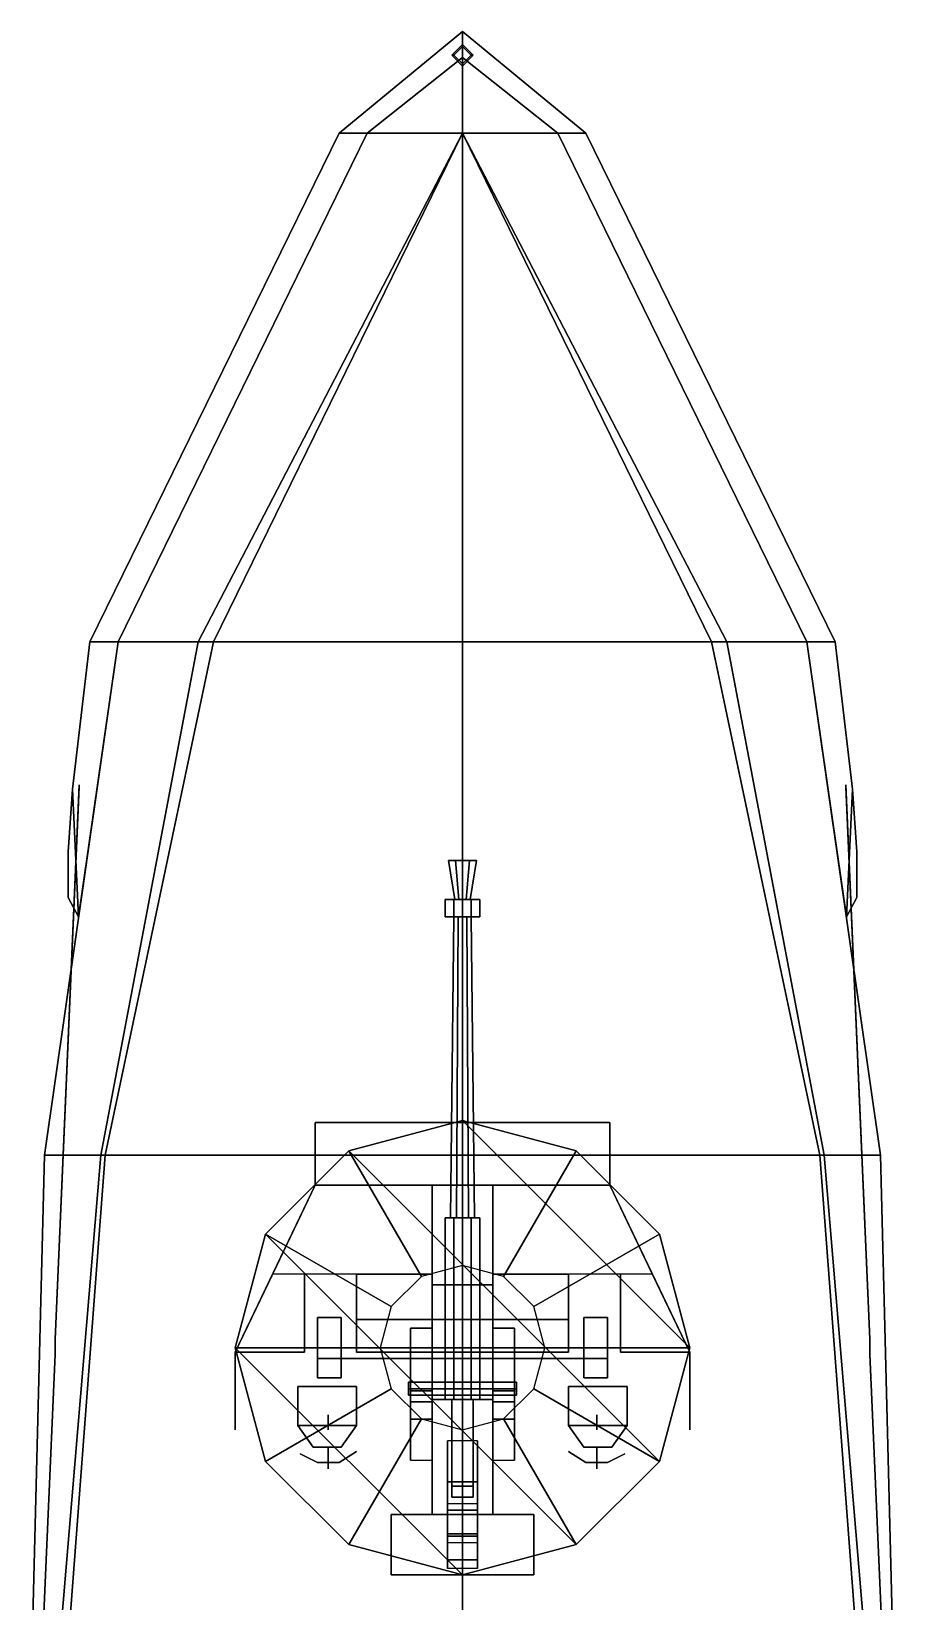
# Model space of a CAD drawing. Header units: millimetres. Extents: x -2 to 3, y -12.3 to 42.4.
# Drawn here: x -1.99 to 1.99, y 4.96 to 12.21 of the extents above; entities that cross this region are included whole.
import ezdxf

# ---------------------------------------------------------------- set-up
doc = ezdxf.new("R2010")
doc.units = ezdxf.units.MM
for name, color, linetype in [('gun', 1, 'Continuous'), ('hull_addons', 6, 'Continuous'), ('railings', 3, 'Continuous'), ('sleeve', 5, 'Continuous'), ('turret', 2, 'Continuous')]:
    doc.layers.add(name, color=color, linetype=linetype)

msp = doc.modelspace()

# ---------------------------------------------------------------- linework, layer by layer
for points in [[(2.100812199982289e-15, 12.15000000000001, 1.279999999999999), (-0.04999999999999792, 12.1, 1.25), (-0.03999999999999792, 12.1, 3.289999999999999), (2.097750684097733e-15, 12.14, 3.289999999999999)], [(0.04000000000000208, 12.1, 3.289999999999999), (2.097341939878705e-15, 12.14, 3.289999999999999), (-0.03999999999999792, 12.1, 3.289999999999999), (2.08060619514422e-15, 12.06, 3.289999999999999)], [(0.05000000000000208, 12.1, 1.25), (2.100812199982289e-15, 12.15000000000001, 1.279999999999999), (2.097750684097733e-15, 12.14, 3.289999999999999), (0.04000000000000208, 12.1, 3.289999999999999)], [(2.084280014205687e-15, 12.09, 1.08), (2.041418791821902e-15, 11.73999999999999, -0.120000000000001), (2.041418791821902e-15, 11.73999999999999, -0.120000000000001), (-0.4399999999999993, 11.73999999999999, 1.08)], [(2.084280014205687e-15, 12.09, 1.08), (2.084280014205687e-15, 12.09, 1.08), (-0.4399999999999993, 11.73999999999999, 1.08), (0.4400000000000033, 11.73999999999999, 1.08)], [(-0.04999999999999792, 12.1, 1.25), (2.076320072905841e-15, 12.05, 1.08), (2.078156982436575e-15, 12.06, 3.289999999999999), (-0.03999999999999792, 12.1, 3.289999999999999)], [(2.076320072905841e-15, 12.05, 1.08), (0.05000000000000208, 12.1, 1.25), (0.04000000000000208, 12.1, 3.289999999999999), (2.078156982436575e-15, 12.06, 3.289999999999999)], [(0.4400000000000033, 11.73999999999999, 1.08), (2.041418791821902e-15, 11.73999999999999, -0.120000000000001), (2.041418791821902e-15, 11.73999999999999, -0.120000000000001), (2.084280014205687e-15, 12.09, 1.08)], [(-0.4399999999999993, 11.73999999999999, 1.08), (2.041418791821902e-15, 11.73999999999999, -0.120000000000001), (-1.219999999999997, 9.39000000000001, 0.03999999999999915), (-1.590000000000002, 9.39000000000001, 1.08)], [(0.4400000000000033, 11.73999999999999, 1.08), (-0.4399999999999993, 11.73999999999999, 1.08), (-1.590000000000002, 9.39000000000001, 1.08), (1.590000000000006, 9.390000000000002, 1.08)], [(2.041418791821902e-15, 11.73999999999999, -0.120000000000001), (2.041418791821902e-15, 11.73999999999999, -0.120000000000001), (-1.150000000000004, 9.39000000000001, -0.03000000000000114), (-1.219999999999997, 9.39000000000001, 0.03999999999999915)], [(2.041418791821902e-15, 11.73999999999999, -0.120000000000001), (2.041418791821902e-15, 11.73999999999999, -0.120000000000001), (1.753636298673645e-15, 9.39000000000001, -1.040000000000001), (-1.150000000000004, 9.39000000000001, -0.03000000000000114)], [(1.590000000000006, 9.390000000000002, 1.08), (1.220000000000002, 9.390000000000002, 0.03999999999999915), (2.041418791821902e-15, 11.73999999999999, -0.120000000000001), (0.4400000000000033, 11.73999999999999, 1.08)], [(1.150000000000008, 9.390000000000002, -0.03000000000000114), (1.753636298673645e-15, 9.39000000000001, -1.040000000000001), (2.041418791821902e-15, 11.73999999999999, -0.120000000000001), (2.263463396746934e-15, 11.73999999999999, -0.120000000000001)], [(1.220000000000002, 9.390000000000002, 0.03999999999999915), (1.150000000000008, 9.390000000000002, -0.03000000000000114), (2.263463396746934e-15, 11.73999999999999, -0.120000000000001), (2.041418791821902e-15, 11.73999999999999, -0.120000000000001)], [(-1.590000000000002, 9.39000000000001, 1.08), (-1.219999999999997, 9.39000000000001, 0.03999999999999915), (-1.67, 7.020000000000001, -0.1100000000000012), (-1.929999999999998, 7.020000000000001, 1.08)], [(1.590000000000006, 9.390000000000002, 1.08), (-1.590000000000002, 9.39000000000001, 1.08), (-1.929999999999998, 7.020000000000001, 1.08), (1.930000000000002, 7.019999999999994, 1.08)], [(-1.219999999999997, 9.39000000000001, 0.03999999999999915), (-1.150000000000004, 9.39000000000001, -0.03000000000000114), (-1.650000000000004, 7.020000000000001, -0.2100000000000009), (-1.67, 7.020000000000001, -0.1100000000000012)], [(-1.150000000000004, 9.39000000000001, -0.03000000000000114), (2.641814718373771e-15, 9.39000000000001, -1.040000000000001), (1.907493802667803e-15, 7.019999999999994, -1.08), (-1.650000000000004, 7.020000000000001, -0.2100000000000009)], [(1.650000000000008, 7.019999999999994, -0.2100000000000009), (1.907493802667803e-15, 7.019999999999994, -1.08), (2.641814718373771e-15, 9.39000000000001, -1.040000000000001), (1.150000000000008, 9.390000000000002, -0.03000000000000114)], [(1.670000000000004, 7.019999999999994, -0.1100000000000012), (1.650000000000008, 7.019999999999994, -0.2100000000000009), (1.150000000000008, 9.390000000000002, -0.03000000000000114), (1.220000000000002, 9.390000000000002, 0.03999999999999915)], [(1.930000000000002, 7.019999999999994, 1.08), (1.670000000000004, 7.019999999999994, -0.1100000000000012), (1.220000000000002, 9.390000000000002, 0.03999999999999915), (1.590000000000006, 9.390000000000002, 1.08)], [(-1.929999999999998, 7.020000000000001, 1.08), (-1.67, 7.020000000000001, -0.1100000000000012), (-1.870000000000003, 4.640000000000002, -0.1100000000000012), (-1.990000000000001, 4.640000000000002, 1.08)], [(-1.990000000000001, 4.640000000000002, 1.08), (1.990000000000002, 4.639999999999995, 1.08), (1.930000000000002, 7.019999999999994, 1.08), (-1.929999999999998, 7.020000000000001, 1.08)], [(-1.67, 7.020000000000001, -0.1100000000000012), (-1.650000000000004, 7.020000000000001, -0.2100000000000009), (-1.829999999999997, 4.640000000000002, -0.4300000000000016), (-1.870000000000003, 4.640000000000002, -0.1100000000000012)], [(-1.650000000000004, 7.020000000000001, -0.2100000000000009), (1.463404592817741e-15, 7.020000000000001, -1.08), (1.171948280608015e-15, 4.640000000000002, -1.1), (-1.829999999999997, 4.640000000000002, -0.4300000000000016)], [(1.829999999999998, 4.639999999999995, -0.4300000000000016), (1.171948280608015e-15, 4.640000000000002, -1.1), (1.463404592817741e-15, 7.020000000000001, -1.08), (1.650000000000008, 7.019999999999994, -0.2100000000000009)], [(1.870000000000005, 4.639999999999995, -0.1100000000000012), (1.829999999999998, 4.639999999999995, -0.4300000000000016), (1.650000000000008, 7.019999999999994, -0.2100000000000009), (1.670000000000004, 7.019999999999994, -0.1100000000000012)], [(1.990000000000002, 4.639999999999995, 1.08), (1.870000000000005, 4.639999999999995, -0.1100000000000012), (1.670000000000004, 7.019999999999994, -0.1100000000000012), (1.930000000000002, 7.019999999999994, 1.08)]]:
    msp.add_3dface(points)
at = {"layer": 'gun'}
for points in [[(-0.0349999999999984, 8.200000000000005, 2.119999999999999), (-0.0174999999999984, 8.200000000000005, 2.150310889132454), (-0.03249999999999838, 8.380000000000011, 2.176291651245988), (-0.06499999999999838, 8.380000000000011, 2.119999999999999)], [(-0.01749999999999837, 8.200000000000005, 2.089689110867544), (-0.0349999999999984, 8.200000000000005, 2.119999999999999), (-0.06499999999999838, 8.380000000000011, 2.119999999999999), (-0.03249999999999833, 8.380000000000011, 2.063708348754011)], [(-0.03249999999999838, 8.380000000000011, 2.176291651245988), (0.03250000000000162, 8.380000000000011, 2.176291651245988), (0.06500000000000163, 8.380000000000011, 2.119999999999999), (-0.06499999999999838, 8.380000000000011, 2.119999999999999)], [(-0.06499999999999838, 8.380000000000011, 2.119999999999999), (0.06500000000000163, 8.380000000000011, 2.119999999999999), (0.03250000000000163, 8.380000000000011, 2.063708348754011), (-0.03249999999999837, 8.380000000000011, 2.063708348754011)], [(-0.0174999999999984, 8.200000000000005, 2.150310889132454), (0.0175000000000016, 8.200000000000005, 2.150310889132454), (0.03250000000000162, 8.380000000000011, 2.176291651245988), (-0.03249999999999838, 8.380000000000011, 2.176291651245988)], [(0.01750000000000163, 8.200000000000005, 2.089689110867544), (-0.01749999999999837, 8.200000000000005, 2.089689110867544), (-0.03249999999999833, 8.380000000000011, 2.063708348754011), (0.03250000000000166, 8.380000000000011, 2.063708348754011)], [(0.0175000000000016, 8.200000000000005, 2.150310889132454), (0.03500000000000161, 8.200000000000005, 2.119999999999999), (0.06500000000000163, 8.380000000000011, 2.119999999999999), (0.03250000000000162, 8.380000000000011, 2.176291651245988)], [(0.03500000000000161, 8.200000000000005, 2.119999999999999), (0.01750000000000163, 8.200000000000005, 2.089689110867544), (0.03250000000000166, 8.380000000000011, 2.063708348754011), (0.06500000000000163, 8.380000000000011, 2.119999999999999)], [(-0.0799999999999984, 8.120000000000006, 2.119999999999999), (-0.03999999999999841, 8.120000000000006, 2.189282032302755), (-0.0399999999999984, 8.200000000000005, 2.189282032302755), (-0.07999999999999839, 8.200000000000005, 2.119999999999999)], [(-0.03999999999999835, 8.120000000000006, 2.050717967697244), (-0.0799999999999984, 8.120000000000006, 2.119999999999999), (-0.07999999999999839, 8.200000000000005, 2.119999999999999), (-0.03999999999999834, 8.200000000000005, 2.050717967697244)], [(-0.0399999999999984, 8.200000000000005, 2.189282032302755), (0.04000000000000159, 8.200000000000005, 2.189282032302755), (0.08000000000000161, 8.200000000000005, 2.119999999999999), (-0.07999999999999839, 8.200000000000005, 2.119999999999999)], [(-0.07999999999999839, 8.200000000000005, 2.119999999999999), (0.08000000000000161, 8.200000000000005, 2.119999999999999), (0.0400000000000016, 8.200000000000005, 2.050717967697244), (-0.0399999999999984, 8.200000000000005, 2.050717967697244)], [(-0.03999999999999841, 8.120000000000006, 2.189282032302755), (0.04000000000000158, 8.120000000000006, 2.189282032302755), (0.04000000000000159, 8.200000000000005, 2.189282032302755), (-0.0399999999999984, 8.200000000000005, 2.189282032302755)], [(0.04000000000000163, 8.120000000000006, 2.050717967697244), (-0.03999999999999835, 8.120000000000006, 2.050717967697244), (-0.03999999999999834, 8.200000000000005, 2.050717967697244), (0.04000000000000164, 8.200000000000005, 2.050717967697244)], [(0.04000000000000158, 8.120000000000006, 2.189282032302755), (0.0800000000000016, 8.120000000000006, 2.119999999999999), (0.08000000000000161, 8.200000000000005, 2.119999999999999), (0.04000000000000159, 8.200000000000005, 2.189282032302755)], [(0.0800000000000016, 8.120000000000006, 2.119999999999999), (0.04000000000000163, 8.120000000000006, 2.050717967697244), (0.04000000000000164, 8.200000000000005, 2.050717967697244), (0.08000000000000161, 8.200000000000005, 2.119999999999999)], [(-0.0799999999999984, 8.120000000000006, 2.119999999999999), (0.0800000000000016, 8.120000000000006, 2.119999999999999), (0.04000000000000158, 8.120000000000006, 2.189282032302755), (-0.03999999999999842, 8.120000000000006, 2.189282032302755)], [(-0.0399999999999984, 8.120000000000006, 2.050717967697244), (0.0400000000000016, 8.120000000000006, 2.050717967697244), (0.0800000000000016, 8.120000000000006, 2.119999999999999), (-0.07999999999999842, 8.120000000000006, 2.119999999999999)], [(-0.0399999999999984, 8.120000000000006, 2.119999999999999), (-0.0199999999999984, 8.120000000000006, 2.085358983848622), (-0.02749999999999858, 6.730000000000002, 2.072368602791855), (-0.05499999999999858, 6.730000000000002, 2.119999999999999)], [(-0.01999999999999837, 8.120000000000006, 2.154641016151377), (-0.0399999999999984, 8.120000000000006, 2.119999999999999), (-0.05499999999999858, 6.730000000000002, 2.119999999999999), (-0.02749999999999853, 6.730000000000002, 2.167631397208144)], [(-0.0199999999999984, 8.120000000000006, 2.085358983848622), (0.02000000000000159, 8.120000000000006, 2.085358983848622), (0.02750000000000142, 6.730000000000002, 2.072368602791855), (-0.02749999999999858, 6.730000000000002, 2.072368602791855)], [(0.02000000000000162, 8.120000000000006, 2.154641016151377), (-0.01999999999999837, 8.120000000000006, 2.154641016151377), (-0.02749999999999853, 6.730000000000002, 2.167631397208144), (0.02750000000000145, 6.730000000000002, 2.167631397208144)], [(0.02000000000000159, 8.120000000000006, 2.085358983848622), (0.0400000000000016, 8.120000000000006, 2.119999999999999), (0.05500000000000142, 6.730000000000002, 2.119999999999999), (0.02750000000000142, 6.730000000000002, 2.072368602791855)], [(0.0400000000000016, 8.120000000000006, 2.119999999999999), (0.02000000000000162, 8.120000000000006, 2.154641016151377), (0.02750000000000145, 6.730000000000002, 2.167631397208144), (0.05500000000000142, 6.730000000000002, 2.119999999999999)]]:
    msp.add_3dface(points, dxfattribs=at)
at = {"layer": 'hull_addons'}
for points in [[(-0.4399999999999993, 11.73999999999999, 1.08), (-0.5699999999999983, 11.73999999999999, 1.459999999999999), (2.098975290451555e-15, 12.21, 1.459999999999999), (2.084280014205687e-15, 12.09, 1.08)], [(2.084280014205687e-15, 12.09, 1.08), (2.098975290451555e-15, 12.21, 1.459999999999999), (-0.5699999999999983, 11.73999999999999, 1.459999999999999), (-0.4399999999999993, 11.73999999999999, 1.08)], [(2.084280014205687e-15, 12.09, 1.08), (2.098975290451555e-15, 12.21, 1.459999999999999), (0.5700000000000023, 11.73999999999999, 1.459999999999999), (0.4400000000000033, 11.73999999999999, 1.08)], [(0.4400000000000033, 11.73999999999999, 1.08), (0.5700000000000023, 11.73999999999999, 1.459999999999999), (2.098975290451555e-15, 12.21, 1.459999999999999), (2.084280014205687e-15, 12.09, 1.08)], [(-0.4399999999999993, 11.73999999999999, 1.08), (-0.5699999999999983, 11.73999999999999, 1.459999999999999), (-1.719999999999997, 9.39000000000001, 1.459999999999999), (-1.590000000000002, 9.39000000000001, 1.08)], [(-1.590000000000002, 9.39000000000001, 1.08), (-1.719999999999997, 9.39000000000001, 1.459999999999999), (-0.5699999999999983, 11.73999999999999, 1.459999999999999), (-0.4399999999999993, 11.73999999999999, 1.08)], [(0.4400000000000033, 11.73999999999999, 1.08), (0.5700000000000023, 11.73999999999999, 1.459999999999999), (1.720000000000002, 9.390000000000002, 1.459999999999999), (1.590000000000006, 9.390000000000002, 1.08)], [(1.590000000000006, 9.390000000000002, 1.08), (1.720000000000002, 9.390000000000002, 1.459999999999999), (0.5700000000000023, 11.73999999999999, 1.459999999999999), (0.4400000000000033, 11.73999999999999, 1.08)], [(-1.772194092827004, 8.120000000000006, 1.08), (-1.799999999999998, 8.710000000000003, 1.459999999999999), (-1.719999999999998, 9.390000000000002, 1.459999999999999), (-1.589999999999998, 9.390000000000002, 1.08)], [(-1.589999999999998, 9.390000000000002, 1.08), (-1.719999999999998, 9.390000000000002, 1.459999999999999), (-1.799999999999998, 8.710000000000003, 1.459999999999999), (-1.772194092827004, 8.120000000000006, 1.08)], [(1.772194092827008, 8.120000000000006, 1.08), (1.800000000000002, 8.710000000000003, 1.459999999999999), (1.720000000000002, 9.390000000000002, 1.459999999999999), (1.590000000000002, 9.390000000000002, 1.08)], [(1.590000000000002, 9.390000000000002, 1.08), (1.720000000000002, 9.390000000000002, 1.459999999999999), (1.800000000000002, 8.710000000000003, 1.459999999999999), (1.772194092827008, 8.120000000000006, 1.08)], [(-1.819999999999998, 8.210000000000003, 1.199999999999999), (-1.819999999999998, 8.420000000000003, 1.379999999999999), (-1.799999999999998, 8.709999999999996, 1.459999999999999), (-1.772194092827004, 8.120000000000006, 1.08)], [(-1.772194092827004, 8.120000000000006, 1.08), (-1.799999999999998, 8.709999999999996, 1.459999999999999), (-1.819999999999998, 8.420000000000003, 1.379999999999999), (-1.819999999999998, 8.210000000000003, 1.199999999999999)], [(1.772194092827007, 8.120000000000006, 1.08), (1.800000000000002, 8.709999999999996, 1.459999999999999), (1.820000000000002, 8.420000000000003, 1.379999999999999), (1.820000000000002, 8.210000000000003, 1.199999999999999)], [(1.820000000000002, 8.210000000000003, 1.199999999999999), (1.820000000000002, 8.420000000000003, 1.379999999999999), (1.800000000000002, 8.709999999999996, 1.459999999999999), (1.772194092827007, 8.120000000000006, 1.08)]]:
    msp.add_3dface(points, dxfattribs=at)
at = {"layer": 'railings'}
for points in [[(-1.769999999999998, 8.72, 1.41), (-1.769999999999998, 8.730000000000006, 1.449999999999999), (-1.879999999999999, 6.17, 1.94), (-1.879999999999999, 6.17, 1.91)], [(-1.879999999999999, 6.17, 1.91), (-1.879999999999999, 6.17, 1.94), (-1.769999999999998, 8.730000000000006, 1.449999999999999), (-1.769999999999998, 8.72, 1.41)], [(1.880000000000002, 6.17, 1.91), (1.880000000000002, 6.17, 1.94), (1.770000000000002, 8.730000000000006, 1.449999999999999), (1.770000000000002, 8.72, 1.41)], [(1.770000000000002, 8.72, 1.41), (1.770000000000002, 8.730000000000006, 1.449999999999999), (1.880000000000002, 6.17, 1.94), (1.880000000000002, 6.17, 1.91)], [(-1.879999999999999, 6.1, 1.08), (-1.879999999999999, 6.17, 1.08), (-1.879999999999999, 6.17, 1.99), (-1.879999999999999, 6.1, 1.99)], [(-1.879999999999999, 6.1, 1.99), (-1.879999999999999, 6.17, 1.99), (-1.879999999999999, 6.17, 1.08), (-1.879999999999999, 6.1, 1.08)], [(1.880000000000003, 6.1, 1.99), (1.880000000000003, 6.17, 1.99), (1.880000000000003, 6.17, 1.08), (1.880000000000003, 6.1, 1.08)], [(1.880000000000003, 6.1, 1.08), (1.880000000000003, 6.17, 1.08), (1.880000000000003, 6.17, 1.99), (1.880000000000003, 6.1, 1.99)], [(-1.959999999999999, 4.270000000000001, 1.93), (-1.959999999999999, 4.270000000000001, 1.959999999999999), (-1.879999999999999, 6.1, 1.94), (-1.879999999999999, 6.1, 1.91)], [(-1.879999999999999, 6.1, 1.91), (-1.879999999999999, 6.1, 1.94), (-1.959999999999999, 4.270000000000001, 1.959999999999999), (-1.959999999999999, 4.270000000000001, 1.93)], [(1.880000000000002, 6.1, 1.91), (1.880000000000002, 6.1, 1.94), (1.960000000000001, 4.270000000000001, 1.959999999999999), (1.960000000000001, 4.270000000000001, 1.93)], [(1.960000000000001, 4.270000000000001, 1.93), (1.960000000000001, 4.270000000000001, 1.959999999999999), (1.880000000000002, 6.1, 1.94), (1.880000000000002, 6.1, 1.91)]]:
    msp.add_3dface(points, dxfattribs=at)
at = {"layer": 'sleeve'}
for points in [[(-0.07999999999999868, 5.890000000000006, 2.119999999999999), (-0.03999999999999868, 5.890000000000006, 2.189282032302755), (-0.03999999999999859, 6.730000000000002, 2.189282032302755), (-0.07999999999999857, 6.730000000000002, 2.119999999999999)], [(-0.03999999999999862, 5.890000000000006, 2.050717967697244), (-0.07999999999999868, 5.890000000000006, 2.119999999999999), (-0.07999999999999857, 6.730000000000002, 2.119999999999999), (-0.03999999999999852, 6.730000000000002, 2.050717967697244)], [(-0.03999999999999858, 6.730000000000002, 2.189282032302755), (0.04000000000000141, 6.730000000000002, 2.189282032302755), (0.08000000000000143, 6.730000000000002, 2.119999999999999), (-0.07999999999999859, 6.730000000000002, 2.119999999999999)], [(-0.07999999999999857, 6.730000000000002, 2.119999999999999), (0.08000000000000143, 6.730000000000002, 2.119999999999999), (0.04000000000000146, 6.730000000000002, 2.050717967697244), (-0.03999999999999857, 6.730000000000002, 2.050717967697244)], [(-0.03999999999999868, 5.890000000000006, 2.189282032302755), (0.04000000000000131, 5.890000000000006, 2.189282032302755), (0.04000000000000141, 6.730000000000002, 2.189282032302755), (-0.03999999999999859, 6.730000000000002, 2.189282032302755)], [(0.04000000000000136, 5.890000000000006, 2.050717967697244), (-0.03999999999999862, 5.890000000000006, 2.050717967697244), (-0.03999999999999852, 6.730000000000002, 2.050717967697244), (0.04000000000000146, 6.730000000000002, 2.050717967697244)], [(0.04000000000000131, 5.890000000000006, 2.189282032302755), (0.08000000000000132, 5.890000000000006, 2.119999999999999), (0.08000000000000143, 6.730000000000002, 2.119999999999999), (0.04000000000000141, 6.730000000000002, 2.189282032302755)], [(0.08000000000000132, 5.890000000000006, 2.119999999999999), (0.04000000000000136, 5.890000000000006, 2.050717967697244), (0.04000000000000146, 6.730000000000002, 2.050717967697244), (0.08000000000000143, 6.730000000000002, 2.119999999999999)], [(-0.1399999999999986, 6.420000000000007, 2.049999999999999), (-0.1399999999999986, 6.420000000000007, 1.92), (-0.1399999999999987, 5.890000000000006, 1.92), (-0.1399999999999987, 5.890000000000006, 2.049999999999999)], [(-0.1399999999999987, 5.890000000000006, 1.92), (-0.1399999999999986, 6.420000000000007, 1.92), (0.1400000000000014, 6.420000000000007, 1.92), (0.1400000000000013, 5.890000000000006, 1.92)], [(0.1400000000000014, 6.420000000000007, 2.049999999999999), (0.1400000000000014, 6.420000000000007, 1.92), (-0.1399999999999986, 6.420000000000007, 1.92), (-0.1399999999999986, 6.420000000000007, 2.049999999999999)], [(0.1400000000000013, 5.890000000000006, 2.049999999999999), (0.1400000000000014, 6.420000000000007, 2.049999999999999), (-0.1399999999999986, 6.420000000000007, 2.049999999999999), (-0.1399999999999987, 5.890000000000006, 2.049999999999999)], [(0.1400000000000013, 5.890000000000006, 1.92), (0.1400000000000014, 6.420000000000007, 1.92), (0.1400000000000014, 6.420000000000007, 2.049999999999999), (0.1400000000000013, 5.890000000000006, 2.049999999999999)], [(-0.5600000000000016, 6.270000000000001, 2.209999999999999), (-0.670000000000001, 6.270000000000001, 2.209999999999999), (-0.670000000000001, 6.270000000000001, 2.34), (-0.5600000000000016, 6.270000000000001, 2.34)], [(-0.670000000000001, 6.270000000000001, 2.34), (-0.670000000000001, 6.270000000000001, 2.209999999999999), (-0.670000000000001, 5.990000000000007, 2.209999999999999), (-0.670000000000001, 5.990000000000007, 2.34)], [(-0.5600000000000016, 6.270000000000001, 2.34), (-0.670000000000001, 6.270000000000001, 2.34), (-0.670000000000001, 5.990000000000007, 2.34), (-0.5600000000000016, 5.990000000000007, 2.34)], [(-0.5600000000000016, 5.990000000000007, 2.209999999999999), (-0.670000000000001, 5.990000000000007, 2.209999999999999), (-0.670000000000001, 6.270000000000001, 2.209999999999999), (-0.5600000000000016, 6.270000000000001, 2.209999999999999)], [(-0.5600000000000016, 5.990000000000007, 2.34), (-0.5600000000000016, 5.990000000000007, 2.209999999999999), (-0.5600000000000016, 6.270000000000001, 2.209999999999999), (-0.5600000000000016, 6.270000000000001, 2.34)], [(0.6699999999999984, 6.270000000000001, 2.34), (0.5599999999999989, 6.270000000000001, 2.34), (0.5599999999999989, 5.990000000000007, 2.34), (0.6699999999999984, 5.990000000000007, 2.34)], [(0.6699999999999984, 5.990000000000007, 2.209999999999999), (0.5599999999999989, 5.990000000000007, 2.209999999999999), (0.5599999999999989, 6.270000000000001, 2.209999999999999), (0.6699999999999984, 6.270000000000001, 2.209999999999999)], [(0.5599999999999989, 6.270000000000001, 2.34), (0.5599999999999989, 6.270000000000001, 2.209999999999999), (0.5599999999999989, 5.990000000000007, 2.209999999999999), (0.5599999999999989, 5.990000000000007, 2.34)], [(0.6699999999999984, 6.270000000000001, 2.209999999999999), (0.5599999999999989, 6.270000000000001, 2.209999999999999), (0.5599999999999989, 6.270000000000001, 2.34), (0.6699999999999984, 6.270000000000001, 2.34)], [(0.6699999999999984, 5.990000000000007, 2.34), (0.6699999999999984, 5.990000000000007, 2.209999999999999), (0.6699999999999984, 6.270000000000001, 2.209999999999999), (0.6699999999999984, 6.270000000000001, 2.34)], [(0.6699999999999984, 6.130000000000001, 2.16), (-0.6699999999999988, 6.130000000000001, 2.16), (-0.6699999999999988, 6.130000000000001, 2.209999999999999), (0.6699999999999984, 6.130000000000001, 2.209999999999999)], [(-0.6699999999999988, 6.130000000000001, 2.209999999999999), (-0.6699999999999988, 6.130000000000001, 2.16), (-0.6699999999999988, 6.080000000000004, 2.16), (-0.6699999999999988, 6.080000000000004, 2.209999999999999)], [(0.6699999999999984, 6.080000000000004, 2.16), (-0.6699999999999988, 6.080000000000004, 2.16), (-0.6699999999999988, 6.130000000000001, 2.16), (0.6699999999999984, 6.130000000000001, 2.16)], [(0.5599999999999989, 6.130000000000001, 2.209999999999999), (-0.5600000000000016, 6.130000000000001, 2.209999999999999), (-0.5600000000000016, 6.080000000000004, 2.209999999999999), (0.5599999999999989, 6.080000000000004, 2.209999999999999)], [(0.6699999999999984, 6.080000000000004, 2.209999999999999), (0.6699999999999984, 6.080000000000004, 2.16), (0.6699999999999984, 6.130000000000001, 2.16), (0.6699999999999984, 6.130000000000001, 2.209999999999999)], [(-0.6699999999999988, 6.080000000000004, 2.209999999999999), (-0.6699999999999988, 6.080000000000004, 2.16), (0.6699999999999984, 6.080000000000004, 2.16), (0.6699999999999984, 6.080000000000004, 2.209999999999999)], [(-0.670000000000001, 5.990000000000007, 2.34), (-0.670000000000001, 5.990000000000007, 2.209999999999999), (-0.5600000000000016, 5.990000000000007, 2.209999999999999), (-0.5600000000000016, 5.990000000000007, 2.34)], [(-0.2499999999999986, 5.970000000000004, 2.049999999999999), (-0.2499999999999987, 5.940000000000003, 2.079999999999998), (0.2500000000000013, 5.940000000000003, 2.079999999999998), (0.2500000000000013, 5.970000000000004, 2.049999999999999)], [(-0.2499999999999987, 5.940000000000003, 2.02), (-0.2499999999999986, 5.970000000000004, 2.049999999999999), (0.2500000000000013, 5.970000000000004, 2.049999999999999), (0.2500000000000013, 5.940000000000003, 2.02)], [(-0.2499999999999987, 5.940000000000003, 2.02), (-0.2499999999999987, 5.910000000000002, 2.049999999999999), (-0.2499999999999987, 5.940000000000003, 2.079999999999998), (-0.2499999999999986, 5.970000000000004, 2.049999999999999)], [(0.2500000000000013, 5.970000000000004, 2.049999999999999), (0.2500000000000013, 5.940000000000003, 2.079999999999998), (0.2500000000000013, 5.910000000000002, 2.049999999999999), (0.2500000000000013, 5.940000000000003, 2.02)], [(0.5599999999999989, 5.990000000000007, 2.34), (0.5599999999999989, 5.990000000000007, 2.209999999999999), (0.6699999999999984, 5.990000000000007, 2.209999999999999), (0.6699999999999984, 5.990000000000007, 2.34)], [(-0.2499999999999987, 5.940000000000003, 2.079999999999998), (-0.2499999999999987, 5.910000000000002, 2.049999999999999), (0.2500000000000013, 5.910000000000002, 2.049999999999999), (0.2500000000000013, 5.940000000000003, 2.079999999999998)], [(-0.2499999999999987, 5.910000000000002, 2.049999999999999), (-0.2499999999999987, 5.940000000000003, 2.02), (0.2500000000000013, 5.940000000000003, 2.02), (0.2500000000000013, 5.910000000000002, 2.049999999999999)], [(-0.1399999999999987, 5.890000000000006, 2.19), (-0.1399999999999987, 5.890000000000006, 1.92), (-0.1399999999999987, 5.360000000000005, 1.92), (-0.1399999999999987, 5.360000000000005, 2.19)], [(0.1400000000000013, 5.360000000000005, 2.19), (0.1400000000000013, 5.890000000000006, 2.19), (-0.1399999999999987, 5.890000000000006, 2.19), (-0.1399999999999987, 5.360000000000005, 2.19)], [(0.1400000000000013, 5.890000000000006, 2.19), (0.1400000000000013, 5.890000000000006, 1.92), (-0.1399999999999987, 5.890000000000006, 1.92), (-0.1399999999999987, 5.890000000000006, 2.19)], [(-0.1399999999999987, 5.360000000000005, 1.92), (-0.1399999999999987, 5.890000000000006, 1.92), (0.1400000000000013, 5.890000000000006, 1.92), (0.1400000000000013, 5.360000000000005, 1.92)], [(-0.04999999999999868, 5.890000000000006, 2.25), (-0.04999999999999868, 5.890000000000006, 2.19), (-0.04999999999999873, 5.490000000000007, 2.19), (-0.04999999999999873, 5.490000000000007, 2.41)], [(0.05000000000000133, 5.890000000000006, 2.25), (0.05000000000000133, 5.890000000000006, 2.19), (-0.04999999999999868, 5.890000000000006, 2.19), (-0.04999999999999868, 5.890000000000006, 2.25)], [(0.05000000000000128, 5.490000000000007, 2.41), (0.05000000000000133, 5.890000000000006, 2.25), (-0.04999999999999868, 5.890000000000006, 2.25), (-0.04999999999999873, 5.490000000000007, 2.41)], [(0.05000000000000128, 5.490000000000007, 2.19), (0.05000000000000133, 5.890000000000006, 2.19), (0.05000000000000133, 5.890000000000006, 2.25), (0.05000000000000128, 5.490000000000007, 2.41)], [(0.1400000000000013, 5.360000000000005, 1.92), (0.1400000000000013, 5.890000000000006, 1.92), (0.1400000000000013, 5.890000000000006, 2.19), (0.1400000000000013, 5.360000000000005, 2.19)], [(-0.06999999999999873, 5.510000000000003, 1.379999999999999), (-0.0699999999999987, 5.700000000000001, 1.279999999999999), (-0.06999999999999873, 5.520000000000001, 1.23), (-0.06999999999999874, 5.380000000000001, 1.33)], [(0.07000000000000128, 5.510000000000003, 1.379999999999999), (0.07000000000000131, 5.700000000000001, 1.279999999999999), (-0.0699999999999987, 5.700000000000001, 1.279999999999999), (-0.06999999999999873, 5.510000000000003, 1.379999999999999)], [(0.07000000000000128, 5.520000000000001, 1.23), (0.07000000000000131, 5.700000000000001, 1.279999999999999), (0.07000000000000128, 5.510000000000003, 1.379999999999999), (0.07000000000000127, 5.380000000000001, 1.33)], [(0.07000000000000127, 5.380000000000001, 1.5), (0.07000000000000128, 5.510000000000003, 1.379999999999999), (-0.06999999999999873, 5.510000000000003, 1.379999999999999), (-0.06999999999999874, 5.380000000000001, 1.5)], [(-0.06999999999999874, 5.380000000000001, 1.5), (-0.06999999999999873, 5.510000000000003, 1.379999999999999), (-0.06999999999999874, 5.380000000000001, 1.33), (-0.06999999999999876, 5.270000000000001, 1.450000000000001)], [(-0.04999999999999873, 5.490000000000007, 2.41), (-0.04999999999999873, 5.490000000000007, 2.19), (-0.04999999999999873, 5.440000000000003, 2.19), (-0.04999999999999873, 5.440000000000003, 2.279999999999999)], [(0.05000000000000127, 5.440000000000003, 2.279999999999999), (0.05000000000000128, 5.490000000000007, 2.41), (-0.04999999999999873, 5.490000000000007, 2.41), (-0.04999999999999873, 5.440000000000003, 2.279999999999999)], [(-0.04999999999999873, 5.440000000000003, 2.279999999999999), (-0.04999999999999873, 5.440000000000003, 2.19), (0.05000000000000127, 5.440000000000003, 2.19), (0.05000000000000127, 5.440000000000003, 2.279999999999999)], [(0.05000000000000127, 5.440000000000003, 2.19), (0.05000000000000128, 5.490000000000007, 2.19), (0.05000000000000128, 5.490000000000007, 2.41), (0.05000000000000127, 5.440000000000003, 2.279999999999999)], [(0.07000000000000127, 5.380000000000001, 1.33), (0.07000000000000128, 5.510000000000003, 1.379999999999999), (0.07000000000000127, 5.380000000000001, 1.5), (0.07000000000000126, 5.270000000000001, 1.450000000000001)], [(-0.06999999999999874, 5.380000000000001, 1.33), (-0.06999999999999874, 5.410000000000002, 1.299999999999999), (0.07000000000000127, 5.410000000000002, 1.299999999999999), (0.07000000000000127, 5.380000000000001, 1.33)], [(-0.06999999999999876, 5.260000000000003, 1.709999999999999), (-0.06999999999999874, 5.380000000000001, 1.5), (-0.06999999999999876, 5.270000000000001, 1.449999999999999), (-0.06999999999999877, 5.150000000000004, 1.66)], [(0.07000000000000126, 5.260000000000003, 1.709999999999999), (0.07000000000000127, 5.380000000000001, 1.5), (-0.06999999999999874, 5.380000000000001, 1.5), (-0.06999999999999876, 5.260000000000003, 1.709999999999999)], [(-0.06999999999999876, 5.270000000000001, 1.450000000000001), (-0.06999999999999874, 5.380000000000001, 1.33), (0.07000000000000127, 5.380000000000001, 1.33), (0.07000000000000126, 5.270000000000001, 1.450000000000001)], [(0.07000000000000126, 5.270000000000001, 1.449999999999999), (0.07000000000000127, 5.380000000000001, 1.5), (0.07000000000000126, 5.260000000000003, 1.709999999999999), (0.07000000000000124, 5.150000000000004, 1.66)], [(-0.3299999999999988, 5.360000000000005, 2.23), (-0.3299999999999988, 5.360000000000005, 1.869999999999999), (-0.3299999999999988, 5.080000000000004, 1.869999999999999), (-0.3299999999999988, 5.080000000000004, 2.23)], [(0.3300000000000012, 5.080000000000004, 2.23), (0.3300000000000012, 5.360000000000005, 2.23), (-0.3299999999999988, 5.360000000000005, 2.23), (-0.3299999999999988, 5.080000000000004, 2.23)], [(0.3300000000000012, 5.360000000000005, 2.23), (0.3300000000000012, 5.360000000000005, 1.869999999999999), (-0.3299999999999988, 5.360000000000005, 1.869999999999999), (-0.3299999999999988, 5.360000000000005, 2.23)], [(-0.3299999999999988, 5.080000000000004, 1.869999999999999), (-0.3299999999999988, 5.360000000000005, 1.869999999999999), (0.3300000000000012, 5.360000000000005, 1.869999999999999), (0.3300000000000012, 5.080000000000004, 1.869999999999999)], [(0.3300000000000012, 5.080000000000004, 1.869999999999999), (0.3300000000000012, 5.360000000000005, 1.869999999999999), (0.3300000000000012, 5.360000000000005, 2.23), (0.3300000000000012, 5.080000000000004, 2.23)], [(-0.06999999999999877, 5.150000000000004, 1.66), (-0.06999999999999876, 5.270000000000001, 1.449999999999999), (0.07000000000000126, 5.270000000000001, 1.449999999999999), (0.07000000000000124, 5.150000000000004, 1.66)], [(-0.06999999999999876, 5.230000000000002, 1.869999999999999), (-0.06999999999999876, 5.260000000000003, 1.709999999999999), (-0.06999999999999877, 5.150000000000004, 1.66), (-0.06999999999999879, 5.110000000000005, 1.869999999999999)], [(0.07000000000000126, 5.230000000000002, 1.869999999999999), (0.07000000000000126, 5.260000000000003, 1.709999999999999), (-0.06999999999999876, 5.260000000000003, 1.709999999999999), (-0.06999999999999876, 5.230000000000002, 1.869999999999999)], [(0.07000000000000124, 5.150000000000004, 1.66), (0.07000000000000126, 5.260000000000003, 1.709999999999999), (0.07000000000000126, 5.230000000000002, 1.869999999999999), (0.07000000000000123, 5.110000000000005, 1.869999999999999)], [(-0.06999999999999879, 5.110000000000005, 1.869999999999999), (-0.06999999999999877, 5.150000000000004, 1.66), (0.07000000000000124, 5.150000000000004, 1.66), (0.07000000000000123, 5.110000000000005, 1.869999999999999)], [(-0.3299999999999988, 5.080000000000004, 2.23), (-0.3299999999999988, 5.080000000000004, 1.869999999999999), (0.3300000000000012, 5.080000000000004, 1.869999999999999), (0.3300000000000012, 5.080000000000004, 2.23)]]:
    msp.add_3dface(points, dxfattribs=at)
at = {"layer": 'turret'}
for points in [[(-0.6799999999999986, 7.170000000000011, 1.719999999999999), (-0.6799999999999986, 7.170000000000011, 1.299999999999999), (-0.6799999999999986, 6.880000000000008, 1.299999999999999), (-0.6799999999999986, 6.880000000000008, 1.719999999999999)], [(0.6800000000000015, 6.880000000000008, 1.719999999999999), (0.6800000000000015, 7.170000000000011, 1.719999999999999), (-0.6799999999999986, 7.170000000000011, 1.719999999999999), (-0.6799999999999986, 6.880000000000008, 1.719999999999999)], [(0.6800000000000015, 7.170000000000011, 1.719999999999999), (0.6800000000000015, 7.170000000000011, 1.299999999999999), (-0.6799999999999986, 7.170000000000011, 1.299999999999999), (-0.6799999999999986, 7.170000000000011, 1.719999999999999)], [(-0.6799999999999986, 6.880000000000008, 1.299999999999999), (-0.6799999999999986, 7.170000000000011, 1.299999999999999), (0.6800000000000015, 7.170000000000011, 1.299999999999999), (0.6800000000000015, 6.880000000000008, 1.299999999999999)], [(1.482998294478899e-15, 7.180000000000001, 1.199999999999999), (-0.5249999999999989, 7.03932667397366, 1.199999999999999), (-0.5249999999999989, 7.03932667397366, 1.299999999999999), (1.482998294478899e-15, 7.180000000000001, 1.299999999999999)], [(-0.5249999999999987, 7.03932667397366, 1.199999999999999), (1.418706460903224e-15, 7.180000000000001, 1.199999999999999), (1.377682148050175e-15, 6.510000000000003, 1.07), (-0.1899999999999986, 6.45908965343809, 1.07)], [(1.050000000000002, 6.130000000000001, 1.299999999999999), (2.593221319104056e-15, 7.180000000000001, 1.299999999999999), (-0.5249999999999989, 7.03932667397366, 1.299999999999999), (0.9093266739736622, 5.605000000000002, 1.299999999999999)], [(0.5250000000000018, 7.03932667397366, 1.199999999999999), (1.482998294478899e-15, 7.180000000000001, 1.199999999999999), (1.482998294478899e-15, 7.180000000000001, 1.299999999999999), (0.5250000000000018, 7.03932667397366, 1.299999999999999)], [(1.418706460903224e-15, 7.180000000000001, 1.199999999999999), (0.5250000000000012, 7.03932667397366, 1.199999999999999), (0.1900000000000013, 6.45908965343809, 1.07), (1.377682148050175e-15, 6.510000000000003, 1.07)], [(0.9093266739736632, 6.654999999999999, 1.299999999999999), (0.5250000000000026, 7.03932667397366, 1.299999999999999), (1.482998294478899e-15, 7.180000000000001, 1.299999999999999), (1.050000000000002, 6.130000000000001, 1.299999999999999)], [(0.6800000000000015, 6.880000000000008, 1.299999999999999), (0.6800000000000015, 7.170000000000011, 1.299999999999999), (0.6800000000000015, 7.170000000000011, 1.719999999999999), (0.6800000000000015, 6.880000000000008, 1.719999999999999)], [(-0.5249999999999989, 7.03932667397366, 1.199999999999999), (-0.9093266739736595, 6.654999999999999, 1.199999999999999), (-0.9093266739736595, 6.654999999999999, 1.299999999999999), (-0.5249999999999989, 7.03932667397366, 1.299999999999999)], [(-0.9093266739736592, 6.654999999999999, 1.199999999999999), (-0.5249999999999987, 7.03932667397366, 1.199999999999999), (-0.1899999999999986, 6.45908965343809, 1.07), (-0.3290896534380853, 6.319999999999999, 1.07)], [(0.9093266739736622, 5.605000000000002, 1.299999999999999), (-0.5249999999999989, 7.03932667397366, 1.299999999999999), (-0.9093266739736595, 6.654999999999999, 1.299999999999999), (0.5249999999999998, 5.220673326026342, 1.299999999999999)], [(0.5250000000000012, 7.03932667397366, 1.199999999999999), (0.9093266739736618, 6.654999999999999, 1.199999999999999), (0.329089653438088, 6.319999999999999, 1.07), (0.1900000000000013, 6.45908965343809, 1.07)], [(0.9093266739736624, 6.654999999999999, 1.199999999999999), (0.5250000000000018, 7.03932667397366, 1.199999999999999), (0.5250000000000018, 7.03932667397366, 1.299999999999999), (0.9093266739736624, 6.654999999999999, 1.299999999999999)], [(-1.049999999999998, 6.110000000000005, 2.609999999999999), (-1.049999999999998, 6.110000000000005, 1.299999999999999), (-0.6799999999999986, 6.880000000000008, 1.299999999999999), (-0.6799999999999986, 6.880000000000008, 1.719999999999999)], [(-0.6799999999999986, 6.880000000000008, 1.719999999999999), (-0.6799999999999986, 6.880000000000008, 1.299999999999999), (-1.049999999999998, 6.110000000000005, 1.299999999999999), (-1.049999999999998, 6.110000000000005, 2.609999999999999)], [(-0.6799999999999986, 6.880000000000008, 1.719999999999999), (-0.1399999999999991, 6.880000000000001, 1.719999999999999), (-0.1399999999999992, 6.470000000000004, 2.19), (-0.8762739290490563, 6.471538039546564, 2.192118369874759)], [(-0.8762739290490563, 6.471538039546564, 2.192118369874759), (-0.1399999999999992, 6.470000000000004, 2.19), (-0.1399999999999991, 6.880000000000001, 1.719999999999999), (-0.6799999999999986, 6.880000000000008, 1.719999999999999)], [(0.6800000000000015, 6.880000000000008, 1.719999999999999), (0.140000000000002, 6.880000000000001, 1.719999999999999), (0.140000000000002, 6.470000000000004, 2.19), (0.876273929049059, 6.471538039546564, 2.192118369874759)], [(0.876273929049059, 6.471538039546564, 2.192118369874759), (0.140000000000002, 6.470000000000004, 2.19), (0.140000000000002, 6.880000000000001, 1.719999999999999), (0.6800000000000015, 6.880000000000008, 1.719999999999999)], [(0.6800000000000015, 6.880000000000008, 1.719999999999999), (0.6800000000000015, 6.880000000000008, 1.299999999999999), (1.050000000000002, 6.110000000000005, 1.299999999999999), (1.050000000000002, 6.110000000000005, 2.609999999999999)], [(1.050000000000002, 6.110000000000005, 2.609999999999999), (1.050000000000002, 6.110000000000005, 1.299999999999999), (0.6800000000000015, 6.880000000000008, 1.299999999999999), (0.6800000000000015, 6.880000000000008, 1.719999999999999)], [(-0.9093266739736595, 6.654999999999999, 1.199999999999999), (-1.049999999999999, 6.130000000000001, 1.199999999999999), (-1.049999999999999, 6.130000000000001, 1.299999999999999), (-0.9093266739736595, 6.654999999999999, 1.299999999999999)], [(-1.049999999999998, 6.130000000000001, 1.199999999999999), (-0.9093266739736592, 6.654999999999999, 1.199999999999999), (-0.3290896534380853, 6.319999999999999, 1.07), (-0.3799999999999987, 6.130000000000001, 1.07)], [(0.5249999999999996, 5.220673326026342, 1.299999999999999), (-0.9093266739736615, 6.654999999999999, 1.299999999999999), (-1.049999999999999, 6.130000000000001, 1.299999999999999), (1.2258309601762e-15, 5.080000000000004, 1.299999999999999)], [(0.9093266739736618, 6.654999999999999, 1.199999999999999), (1.050000000000002, 6.130000000000001, 1.199999999999999), (0.3800000000000013, 6.130000000000001, 1.07), (0.329089653438088, 6.319999999999999, 1.07)], [(1.050000000000002, 6.130000000000001, 1.199999999999999), (0.9093266739736624, 6.654999999999999, 1.199999999999999), (0.9093266739736624, 6.654999999999999, 1.299999999999999), (1.050000000000002, 6.130000000000001, 1.299999999999999)], [(-1.049999999999998, 6.110000000000005, 2.609999999999999), (-0.7299999999999991, 6.110000000000005, 2.609999999999999), (-0.7299999999999991, 6.470000000000004, 2.19), (-0.8762739290490563, 6.471538039546564, 2.192118369874759)], [(-0.8762739290490563, 6.471538039546564, 2.192118369874759), (-0.7299999999999991, 6.470000000000004, 2.19), (-0.7299999999999991, 6.110000000000005, 2.609999999999999), (-1.049999999999998, 6.110000000000005, 2.609999999999999)], [(-0.4900000000000007, 6.260000000000003, 2.44), (-0.1399999999999992, 6.260000000000003, 2.44), (-0.1399999999999992, 6.470000000000004, 2.19), (-0.4900000000000006, 6.470000000000004, 2.19)], [(-0.4900000000000006, 6.470000000000004, 2.19), (-0.1399999999999992, 6.470000000000004, 2.19), (-0.1399999999999992, 6.260000000000003, 2.44), (-0.4900000000000007, 6.260000000000003, 2.44)], [(0.4900000000000034, 6.470000000000004, 2.19), (0.140000000000002, 6.470000000000004, 2.19), (0.140000000000002, 6.260000000000003, 2.44), (0.4900000000000033, 6.260000000000003, 2.44)], [(0.4900000000000033, 6.260000000000003, 2.44), (0.140000000000002, 6.260000000000003, 2.44), (0.140000000000002, 6.470000000000004, 2.19), (0.4900000000000034, 6.470000000000004, 2.19)], [(1.050000000000002, 6.110000000000005, 2.609999999999999), (0.7300000000000018, 6.110000000000005, 2.609999999999999), (0.7300000000000018, 6.470000000000004, 2.19), (0.876273929049059, 6.471538039546564, 2.192118369874759)], [(0.876273929049059, 6.471538039546564, 2.192118369874759), (0.7300000000000018, 6.470000000000004, 2.19), (0.7300000000000018, 6.110000000000005, 2.609999999999999), (1.050000000000002, 6.110000000000005, 2.609999999999999)], [(0.4900000000000033, 6.260000000000003, 2.44), (-0.4899999999999987, 6.260000000000003, 2.44), (-0.4899999999999987, 6.110000000000005, 2.609999999999999), (0.4900000000000033, 6.110000000000005, 2.609999999999999)], [(0.4900000000000033, 6.110000000000005, 2.609999999999999), (-0.4899999999999987, 6.110000000000005, 2.609999999999999), (-0.4899999999999987, 6.260000000000003, 2.44), (0.4900000000000033, 6.260000000000003, 2.44)], [(-0.2399998809329163, 5.799999880641975, 2.379999900268153), (-0.2399998809329163, 5.929999880641985, 2.299999900268155), (-0.2399998809329162, 6.219999880641977, 1.959999900268155), (-0.2399998809329163, 5.879999880641973, 1.899999900268154)], [(-0.1399998809329161, 6.219999880641977, 1.299999900268155), (-0.2399998809329162, 6.219999880641977, 1.299999900268155), (-0.2399998809329162, 6.219999880641977, 1.959999900268155), (-0.1399998809329161, 6.219999880641977, 1.959999900268155)], [(-0.2399998809329163, 5.879999880641973, 1.899999900268154), (-0.2399998809329162, 6.219999880641977, 1.959999900268155), (-0.2399998809329162, 6.219999880641977, 1.299999900268155), (-0.2399998809329168, 5.609999880641977, 1.299999900268155)], [(-0.1399998809329161, 6.219999880641977, 1.959999900268155), (-0.2399998809329162, 6.219999880641977, 1.959999900268155), (-0.2399998809329163, 5.929999880641985, 2.299999900268155), (-0.1399998809329162, 5.929999880641985, 2.299999900268155)], [(-0.1399998809329162, 5.879999880641973, 1.899999900268154), (-0.1399998809329161, 6.219999880641977, 1.959999900268155), (-0.1399998809329162, 5.929999880641985, 2.299999900268155), (-0.1399998809329162, 5.799999880641975, 2.379999900268153)], [(-0.1399998809329167, 5.609999880641977, 1.299999900268155), (-0.1399998809329161, 6.219999880641977, 1.299999900268155), (-0.1399998809329161, 6.219999880641977, 1.959999900268155), (-0.1399998809329162, 5.879999880641973, 1.899999900268154)], [(0.140000119067084, 5.799999880641975, 2.379999900268153), (0.140000119067084, 5.929999880641985, 2.299999900268155), (0.1400001190670841, 6.219999880641977, 1.959999900268155), (0.140000119067084, 5.879999880641973, 1.899999900268154)], [(0.140000119067084, 5.879999880641973, 1.899999900268154), (0.1400001190670841, 6.219999880641977, 1.959999900268155), (0.1400001190670841, 6.219999880641977, 1.299999900268155), (0.1400001190670835, 5.609999880641977, 1.299999900268155)], [(0.2400001190670842, 6.219999880641977, 1.299999900268155), (0.1400001190670841, 6.219999880641977, 1.299999900268155), (0.1400001190670841, 6.219999880641977, 1.959999900268155), (0.2400001190670842, 6.219999880641977, 1.959999900268155)], [(0.2400001190670842, 6.219999880641977, 1.959999900268155), (0.1400001190670841, 6.219999880641977, 1.959999900268155), (0.140000119067084, 5.929999880641985, 2.299999900268155), (0.2400001190670841, 5.929999880641985, 2.299999900268155)], [(0.2400001190670841, 5.879999880641973, 1.899999900268154), (0.2400001190670842, 6.219999880641977, 1.959999900268155), (0.2400001190670841, 5.929999880641985, 2.299999900268155), (0.2400001190670841, 5.799999880641975, 2.379999900268153)], [(0.2400001190670836, 5.609999880641977, 1.299999900268155), (0.2400001190670842, 6.219999880641977, 1.299999900268155), (0.2400001190670842, 6.219999880641977, 1.959999900268155), (0.2400001190670841, 5.879999880641973, 1.899999900268154)], [(-1.049999999999999, 6.130000000000001, 1.199999999999999), (-0.9093266739736597, 5.605000000000002, 1.199999999999999), (-0.9093266739736597, 5.605000000000002, 1.299999999999999), (-1.049999999999999, 6.130000000000001, 1.299999999999999)], [(-0.9093266739736596, 5.605000000000002, 1.199999999999999), (-1.049999999999998, 6.130000000000001, 1.199999999999999), (-0.3799999999999987, 6.130000000000001, 1.07), (-0.3290896534380854, 5.940000000000003, 1.07)], [(-2.174589718365033e-16, 5.080000000000004, 1.299999999999999), (-1.05, 6.130000000000001, 1.299999999999999), (-0.9093266739736597, 5.605000000000002, 1.299999999999999), (-0.5249999999999991, 5.220673326026342, 1.299999999999999)], [(-1.049999999999999, 5.890000000000006, 2.609999999999999), (-1.049999999999999, 5.890000000000006, 1.299999999999999), (-1.049999999999998, 6.110000000000005, 1.299999999999999), (-1.049999999999998, 6.110000000000005, 2.609999999999999)], [(-1.049999999999998, 6.110000000000005, 2.609999999999999), (-1.049999999999998, 6.110000000000005, 1.299999999999999), (-1.049999999999999, 5.890000000000006, 1.299999999999999), (-1.049999999999999, 5.890000000000006, 2.609999999999999)], [(1.050000000000002, 6.130000000000001, 1.199999999999999), (0.9093266739736622, 5.605000000000002, 1.199999999999999), (0.3290896534380882, 5.940000000000003, 1.07), (0.3800000000000013, 6.130000000000001, 1.07)], [(0.9093266739736622, 5.605000000000002, 1.199999999999999), (1.050000000000002, 6.130000000000001, 1.199999999999999), (1.050000000000002, 6.130000000000001, 1.299999999999999), (0.9093266739736622, 5.605000000000002, 1.299999999999999)], [(1.050000000000001, 5.890000000000006, 2.609999999999999), (1.050000000000001, 5.890000000000006, 1.299999999999999), (1.050000000000002, 6.110000000000005, 1.299999999999999), (1.050000000000002, 6.110000000000005, 2.609999999999999)], [(1.050000000000002, 6.110000000000005, 2.609999999999999), (1.050000000000002, 6.110000000000005, 1.299999999999999), (1.050000000000001, 5.890000000000006, 1.299999999999999), (1.050000000000001, 5.890000000000006, 2.609999999999999)], [(-0.7599999999999993, 5.770000000000001, 1.619999999999999), (-0.7599999999999993, 5.950000000000001, 1.619999999999999), (-0.4899999999999998, 5.950000000000001, 1.619999999999999), (-0.4899999999999998, 5.770000000000001, 1.619999999999999)], [(-0.4899999999999998, 5.770000000000001, 1.619999999999999), (-0.4899999999999998, 5.950000000000001, 1.619999999999999), (-0.7599999999999993, 5.950000000000001, 1.619999999999999), (-0.7599999999999993, 5.770000000000001, 1.619999999999999)], [(0.760000000000002, 5.770000000000001, 1.619999999999999), (0.760000000000002, 5.950000000000001, 1.619999999999999), (0.4900000000000024, 5.950000000000001, 1.619999999999999), (0.4900000000000024, 5.770000000000001, 1.619999999999999)], [(0.4900000000000024, 5.770000000000001, 1.619999999999999), (0.4900000000000024, 5.950000000000001, 1.619999999999999), (0.760000000000002, 5.950000000000001, 1.619999999999999), (0.760000000000002, 5.770000000000001, 1.619999999999999)], [(-1.049999999999999, 5.750000000000005, 2.449999999999999), (-1.049999999999999, 5.750000000000005, 1.299999999999999), (-1.049999999999999, 5.890000000000006, 1.299999999999999), (-1.049999999999999, 5.890000000000006, 2.609999999999999)], [(-1.049999999999999, 5.890000000000006, 2.609999999999999), (-1.049999999999999, 5.890000000000006, 1.299999999999999), (-1.049999999999999, 5.750000000000005, 1.299999999999999), (-1.049999999999999, 5.750000000000005, 2.449999999999999)], [(-0.5249999999999989, 5.220673326026342, 1.199999999999999), (-0.9093266739736596, 5.605000000000002, 1.199999999999999), (-0.3290896534380854, 5.940000000000003, 1.07), (-0.1899999999999987, 5.800910346561912, 1.07)], [(-0.1399998809329162, 5.929999880641985, 2.299999900268155), (-0.2399998809329163, 5.929999880641985, 2.299999900268155), (-0.2399998809329163, 5.799999880641975, 2.379999900268153), (-0.1399998809329162, 5.799999880641975, 2.379999900268153)], [(-0.1399998809329162, 5.799999880641975, 2.379999900268153), (-0.2399998809329163, 5.799999880641975, 2.379999900268153), (-0.2399998809329163, 5.879999880641973, 1.899999900268154), (-0.1399998809329162, 5.879999880641973, 1.899999900268154)], [(-0.1399998809329162, 5.879999880641973, 1.899999900268154), (-0.2399998809329163, 5.879999880641973, 1.899999900268154), (-0.2399998809329168, 5.609999880641977, 1.299999900268155), (-0.1399998809329167, 5.609999880641977, 1.299999900268155)], [(0.2400001190670841, 5.929999880641985, 2.299999900268155), (0.140000119067084, 5.929999880641985, 2.299999900268155), (0.140000119067084, 5.799999880641975, 2.379999900268153), (0.2400001190670841, 5.799999880641975, 2.379999900268153)], [(0.2400001190670841, 5.799999880641975, 2.379999900268153), (0.140000119067084, 5.799999880641975, 2.379999900268153), (0.140000119067084, 5.879999880641973, 1.899999900268154), (0.2400001190670841, 5.879999880641973, 1.899999900268154)], [(0.2400001190670841, 5.879999880641973, 1.899999900268154), (0.140000119067084, 5.879999880641973, 1.899999900268154), (0.1400001190670835, 5.609999880641977, 1.299999900268155), (0.2400001190670836, 5.609999880641977, 1.299999900268155)], [(0.9093266739736622, 5.605000000000002, 1.199999999999999), (0.5250000000000017, 5.220673326026342, 1.199999999999999), (0.1900000000000015, 5.800910346561912, 1.07), (0.3290896534380882, 5.940000000000003, 1.07)], [(1.050000000000001, 5.890000000000006, 2.609999999999999), (1.050000000000001, 5.890000000000006, 1.299999999999999), (1.050000000000001, 5.750000000000005, 1.299999999999999), (1.050000000000001, 5.750000000000005, 2.449999999999999)], [(1.050000000000001, 5.750000000000005, 2.449999999999999), (1.050000000000001, 5.750000000000005, 1.299999999999999), (1.050000000000001, 5.890000000000006, 1.299999999999999), (1.050000000000001, 5.890000000000006, 2.609999999999999)], [(-0.6199999999999988, 5.820000000000006, 1.619999999999999), (-0.6199999999999988, 5.820000000000006, 1.299999999999999), (-0.6199999999999988, 5.750000000000005, 1.299999999999999), (-0.6199999999999988, 5.750000000000005, 1.619999999999999)], [(-0.6199999999999988, 5.750000000000005, 1.619999999999999), (-0.6199999999999988, 5.750000000000005, 1.299999999999999), (-0.6199999999999988, 5.820000000000006, 1.299999999999999), (-0.6199999999999988, 5.820000000000006, 1.619999999999999)], [(0.6200000000000014, 5.820000000000006, 1.619999999999999), (0.6200000000000014, 5.820000000000006, 1.299999999999999), (0.6200000000000014, 5.750000000000005, 1.299999999999999), (0.6200000000000014, 5.750000000000005, 1.619999999999999)], [(0.6200000000000014, 5.750000000000005, 1.619999999999999), (0.6200000000000014, 5.750000000000005, 1.299999999999999), (0.6200000000000014, 5.820000000000006, 1.299999999999999), (0.6200000000000014, 5.820000000000006, 1.619999999999999)], [(-0.6899999999999991, 5.670000000000007, 1.619999999999999), (-0.7599999999999993, 5.770000000000001, 1.619999999999999), (-0.4899999999999998, 5.770000000000001, 1.619999999999999), (-0.56, 5.670000000000007, 1.619999999999999)], [(-0.56, 5.670000000000007, 1.619999999999999), (-0.4899999999999998, 5.770000000000001, 1.619999999999999), (-0.7599999999999993, 5.770000000000001, 1.619999999999999), (-0.6899999999999991, 5.670000000000007, 1.619999999999999)], [(1.418706460903225e-15, 5.080000000000004, 1.199999999999999), (-0.5249999999999989, 5.220673326026342, 1.199999999999999), (-0.1899999999999987, 5.800910346561912, 1.07), (1.377682148050174e-15, 5.749999999999998, 1.07)], [(0.5250000000000017, 5.220673326026342, 1.199999999999999), (1.418706460903225e-15, 5.080000000000004, 1.199999999999999), (1.377682148050174e-15, 5.749999999999998, 1.07), (0.1900000000000015, 5.800910346561912, 1.07)], [(0.6900000000000017, 5.670000000000007, 1.619999999999999), (0.760000000000002, 5.770000000000001, 1.619999999999999), (0.4900000000000024, 5.770000000000001, 1.619999999999999), (0.5600000000000027, 5.670000000000007, 1.619999999999999)], [(0.5600000000000027, 5.670000000000007, 1.619999999999999), (0.4900000000000024, 5.770000000000001, 1.619999999999999), (0.760000000000002, 5.770000000000001, 1.619999999999999), (0.6900000000000017, 5.670000000000007, 1.619999999999999)], [(-0.6199999999999989, 5.600000000000007, 1.76), (-0.6199999999999988, 5.670000000000007, 1.619999999999999), (-0.6199999999999988, 5.630000000000001, 1.619999999999999), (-0.6199999999999989, 5.570000000000006, 1.76)], [(-0.6199999999999989, 5.570000000000006, 1.76), (-0.6199999999999988, 5.630000000000001, 1.619999999999999), (-0.6199999999999988, 5.670000000000007, 1.619999999999999), (-0.6199999999999989, 5.600000000000007, 1.76)], [(0.6200000000000013, 5.600000000000007, 1.76), (0.6200000000000014, 5.670000000000007, 1.619999999999999), (0.6200000000000014, 5.630000000000001, 1.619999999999999), (0.6200000000000013, 5.570000000000006, 1.76)], [(0.6200000000000013, 5.570000000000006, 1.76), (0.6200000000000014, 5.630000000000001, 1.619999999999999), (0.6200000000000014, 5.670000000000007, 1.619999999999999), (0.6200000000000013, 5.600000000000007, 1.76)], [(-0.9093266739736597, 5.605000000000002, 1.199999999999999), (-0.5249999999999991, 5.220673326026342, 1.199999999999999), (-0.5249999999999991, 5.220673326026342, 1.299999999999999), (-0.9093266739736597, 5.605000000000002, 1.299999999999999)], [(-0.6699999999999996, 5.6, 1.880000000000001), (-0.6699999999999996, 5.6, 1.759999999999996), (-0.7499999999999978, 5.640000000000006, 1.759999999999996), (-0.7499999999999978, 5.640000000000006, 1.880000000000001)], [(-0.7499999999999978, 5.640000000000006, 1.880000000000001), (-0.7499999999999978, 5.640000000000006, 1.759999999999996), (-0.6699999999999996, 5.6, 1.759999999999996), (-0.6699999999999996, 5.6, 1.880000000000001)], [(-0.5700000000000017, 5.6, 1.880000000000001), (-0.5700000000000017, 5.6, 1.759999999999996), (-0.6699999999999996, 5.6, 1.759999999999996), (-0.6699999999999996, 5.6, 1.880000000000001)], [(-0.6699999999999996, 5.6, 1.880000000000001), (-0.6699999999999996, 5.6, 1.759999999999996), (-0.5700000000000017, 5.6, 1.759999999999996), (-0.5700000000000017, 5.6, 1.880000000000001)], [(-0.5700000000000017, 5.6, 1.880000000000001), (-0.5700000000000017, 5.6, 1.759999999999996), (-0.4899999999999998, 5.650000000000004, 1.759999999999996), (-0.4899999999999998, 5.650000000000004, 1.880000000000001)], [(-0.4899999999999998, 5.650000000000004, 1.880000000000001), (-0.4899999999999998, 5.650000000000004, 1.759999999999996), (-0.5700000000000017, 5.6, 1.759999999999996), (-0.5700000000000017, 5.6, 1.880000000000001)], [(0.5700000000000042, 5.6, 1.880000000000001), (0.5700000000000042, 5.6, 1.759999999999996), (0.4900000000000024, 5.650000000000004, 1.759999999999996), (0.4900000000000024, 5.650000000000004, 1.880000000000001)], [(0.4900000000000024, 5.650000000000004, 1.880000000000001), (0.4900000000000024, 5.650000000000004, 1.759999999999996), (0.5700000000000042, 5.6, 1.759999999999996), (0.5700000000000042, 5.6, 1.880000000000001)], [(0.5249999999999998, 5.220673326026342, 1.199999999999999), (0.9093266739736622, 5.605000000000002, 1.199999999999999), (0.9093266739736622, 5.605000000000002, 1.299999999999999), (0.5249999999999998, 5.220673326026342, 1.299999999999999)], [(0.670000000000002, 5.6, 1.880000000000001), (0.670000000000002, 5.6, 1.759999999999996), (0.5700000000000042, 5.6, 1.759999999999996), (0.5700000000000042, 5.6, 1.880000000000001)], [(0.5700000000000042, 5.6, 1.880000000000001), (0.5700000000000042, 5.6, 1.759999999999996), (0.670000000000002, 5.6, 1.759999999999996), (0.670000000000002, 5.6, 1.880000000000001)], [(0.7500000000000004, 5.640000000000006, 1.880000000000001), (0.7500000000000004, 5.640000000000006, 1.759999999999996), (0.670000000000002, 5.6, 1.759999999999996), (0.670000000000002, 5.6, 1.880000000000001)], [(0.670000000000002, 5.6, 1.880000000000001), (0.670000000000002, 5.6, 1.759999999999996), (0.7500000000000004, 5.640000000000006, 1.759999999999996), (0.7500000000000004, 5.640000000000006, 1.880000000000001)], [(-0.5249999999999991, 5.220673326026342, 1.199999999999999), (1.2258309601762e-15, 5.080000000000004, 1.199999999999999), (1.2258309601762e-15, 5.080000000000004, 1.299999999999999), (-0.5249999999999991, 5.220673326026342, 1.299999999999999)], [(1.2258309601762e-15, 5.080000000000004, 1.199999999999999), (0.5249999999999998, 5.220673326026342, 1.199999999999999), (0.5249999999999998, 5.220673326026342, 1.299999999999999), (1.2258309601762e-15, 5.080000000000004, 1.299999999999999)]]:
    msp.add_3dface(points, dxfattribs=at)

doc.saveas('drawing.dxf')
